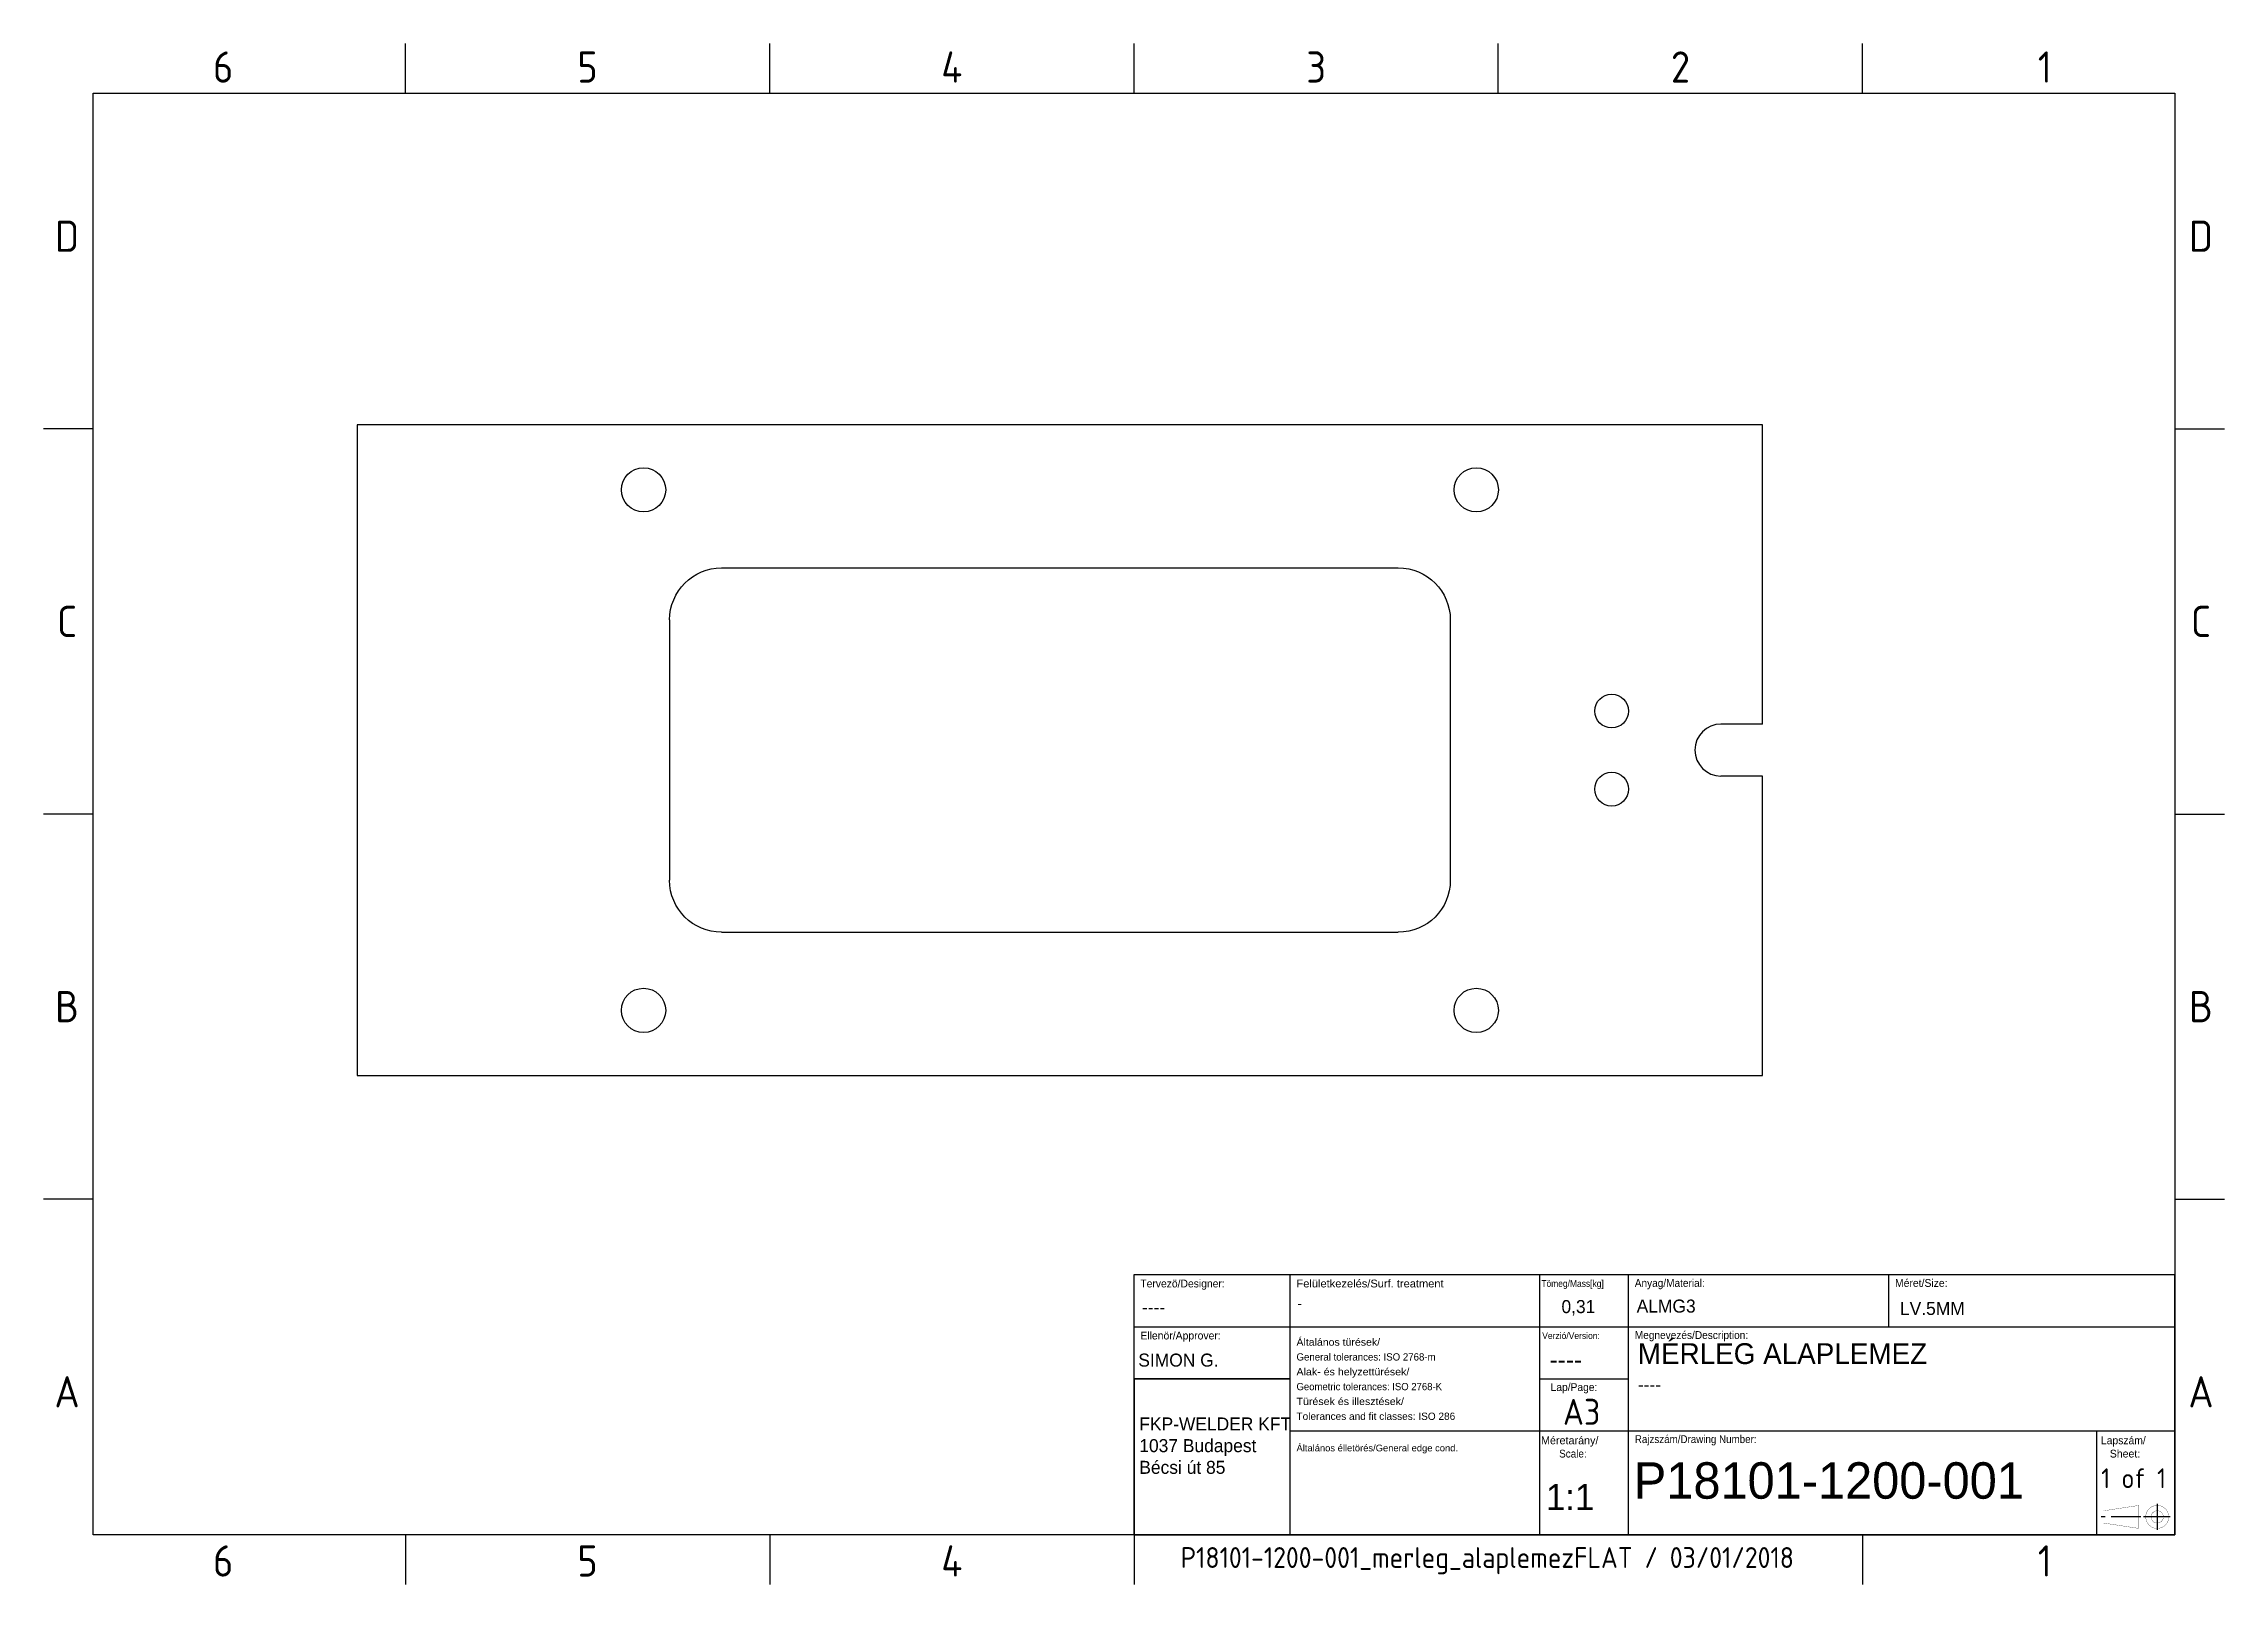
# Model space of a CAD drawing. Extents: x 0 to 420, y 0 to 296.
import ezdxf

# ---------------------------------------------------------------- set-up
doc = ezdxf.new("R2010")
doc.units = 0
doc.header["$LTSCALE"] = 12.7
doc.header["$MEASUREMENT"] = 0
doc.linetypes.add('CENTER', pattern=[0.72, 0.45, -0.09, 0.09, -0.09])
doc.layers.get('0').update_dxf_attribs({"linetype": 'CONTINUOUS'})
for name, color, linetype in [('ANNOTATION_TEXT', 7, 'CONTINUOUS'), ('BORDER_FRAME', 7, 'CONTINUOUS'), ('BORDER_ZONES', 7, 'CONTINUOUS'), ('TITLE_BLOCK', 7, 'CONTINUOUS'), ('VISIBLE', 7, 'CONTINUOUS')]:
    doc.layers.add(name, color=color, linetype=linetype)
doc.styles.add('ONSHAPE-STANDARD', font='ISOCP.SHX')
doc.styles.add('ONSHAPE-STANDARD-NOTESTYLE', font='ARIsoP1.shx', dxfattribs={"height": 2.5})

msp = doc.modelspace()

# ---------------------------------------------------------------- linework, layer by layer
at = {"color": 250, "linetype": 'CONTINUOUS'}
for p, q in [((210, 10), (210, 60)), ((210, 60), (410, 60)), ((240, 10), (240, 60)), ((288, 10), (288, 60)), ((305, 10), (305, 60)), ((355, 50), (355, 60)), ((410, 10), (410, 60)), ((210, 50), (410, 50)), ((210, 40), (240, 40)), ((240, 40), (210, 40)), ((210, 40), (210, 10)), ((240, 10), (240, 40)), ((288, 40), (305, 40)), ((240, 30), (410, 30)), ((395, 10), (395, 30)), ((210, 10), (410, 10)), ((210, 10), (240, 10))]:
    msp.add_line(p, q, dxfattribs=at)
at = {"color": 250, "linetype": 'CENTER'}
for p, q in [((403.44, 13.46), (395.84, 13.46)), ((409.1, 13.46), (403.97, 13.46)), ((406.6, 15.96), (406.6, 10.96))]:
    msp.add_line(p, q, dxfattribs=at)
at = {"color": 7, "linetype": 'CONTINUOUS', "const_width": 0.0488, "flags": 128}
for points in [[(403.08, 15.67), (396.31, 14.64)], [(396.31, 14.64), (396.31, 12.28)], [(403.08, 11.25), (403.08, 15.67)], [(396.31, 12.28), (403.08, 11.25)]]:
    msp.add_lwpolyline(points, dxfattribs=at)
at = {"color": 7, "linetype": 'CONTINUOUS', "const_width": 0.0488}
for points in [[(408.81, 13.46, 0.414214), (406.6, 15.67, 2.414214), (408.81, 13.46)], [(407.78, 13.46, 0.414214), (406.6, 14.64, 2.414214), (407.78, 13.46)]]:
    msp.add_lwpolyline(points, format="xyb", close=True, dxfattribs=at)
at = {"layer": 'BORDER_FRAME'}
for p, q in [((10, 10), (10, 287)), ((10, 287), (410, 287)), ((410, 287), (410, 10)), ((410, 10), (10, 10))]:
    msp.add_line(p, q, dxfattribs=at)
at = {"layer": 'BORDER_ZONES'}
for p, q in [((70, 287), (70, 296.5)), ((140, 287), (140, 296.5)), ((210, 287), (210, 296.5)), ((280, 287), (280, 296.5)), ((350, 287), (350, 296.5)), ((10, 222.5), (0.5, 222.5)), ((410, 222.5), (419.5, 222.5)), ((10, 148.5), (0.5, 148.5)), ((410, 148.5), (419.5, 148.5)), ((10, 74.5), (0.5, 74.5)), ((410, 74.5), (419.5, 74.5)), ((70, 10), (70, 0.5)), ((140, 10), (140, 0.5)), ((210, 10), (210, 0.5)), ((350, 10), (350, 0.5))]:
    msp.add_line(p, q, dxfattribs=at)
at = {"layer": 'VISIBLE'}
for p, q in [((60.77, 223.28), (60.77, 98.28)), ((330.77, 223.28), (60.77, 223.28)), ((330.77, 165.78), (330.77, 223.28)), ((130.77, 195.78), (260.77, 195.78)), ((120.77, 185.78), (120.77, 135.78)), ((270.77, 185.78), (270.77, 135.78)), ((330.77, 165.78), (322.77, 165.78)), ((330.77, 155.78), (322.77, 155.78)), ((330.77, 98.28), (330.77, 155.78)), ((130.77, 125.78), (260.77, 125.78)), ((60.77, 98.28), (330.77, 98.28))]:
    msp.add_line(p, q, dxfattribs=at)
for centre, radius in [((115.77, 210.78), 4.25), ((275.77, 210.78), 4.25), ((301.77, 168.28), 3.25), ((301.77, 153.28), 3.25), ((115.77, 110.78), 4.25), ((275.77, 110.78), 4.25)]:
    msp.add_circle(centre, radius, dxfattribs=at)
at = {"layer": 'VISIBLE', "extrusion": (0, 0, -1)}
for centre, start, end in [((-130.77, 185.78), 0, 90), ((-260.77, 185.78), 90, 180), ((-130.77, 135.78), 270, 0), ((-260.77, 135.78), 180, 270)]:
    msp.add_arc(centre, 10, start, end, dxfattribs=at)
at = {"layer": 'VISIBLE'}
msp.add_arc((322.77, 160.78), 5, 90, 270, dxfattribs=at)

# ---------------------------------------------------------------- texts
at = {"color": 7, "linetype": 'CONTINUOUS', "style": 'ONSHAPE-STANDARD-NOTESTYLE', "oblique": 0}
for s, height, width, p in [('Tervezö/Designer:', 1.5, 0.989, (211.22, 57.55)), ('Felületkezelés/Surf. treatment', 1.5, 1.061, (241.22, 57.55)), ('Tömeg/Mass[kg]', 1.3, 0.934, (288.26, 57.65)), ('Anyag/Material:', 1.5, 0.964, (306.22, 57.65)), ('Méret/Size:', 1.5, 0.995, (356.22, 57.65)), ('Ellenör/Approver: ', 1.5, 0.997, (211.22, 47.55)), ('Általános türések/', 1.4, 1.079, (241.22, 46.35)), ('Verzió/Version:', 1.25, 0.978, (288.43, 47.65)), ('Megnevezés/Description:', 1.5, 0.967, (306.22, 47.65)), ('Alak- és helyzettürések/', 1.4, 1.091, (241.22, 40.65)), ('General tolerances: ISO 2768-m', 1.4, 0.992, (241.22, 43.5)), ('Geometric tolerances: ISO 2768-K', 1.4, 0.977, (241.22, 37.8)), ('Lap/Page:', 1.5, 0.981, (290.05, 37.65)), ('Türések és illesztések/', 1.4, 1.09, (241.22, 34.95)), ('Tolerances and fit classes: ISO 286', 1.4, 1.032, (241.22, 32.1)), ('Általános élletörés/General edge cond.', 1.3, 1.036, (241.22, 26.05)), ('Méretarány/', 1.5, 1.031, (288.2, 27.42)), ('Scale:', 1.5, 0.95, (291.68, 24.87)), ('Rajzszám/Drawing Number:', 1.5, 0.937, (306.22, 27.65)), ('Lapszám/', 1.5, 0.989, (395.79, 27.42)), ('Sheet:', 1.5, 1.008, (397.48, 24.87))]:
    msp.add_text(s, height=height, dxfattribs=dict(at, width=width)).set_placement(p)
at = {"style": 'ONSHAPE-STANDARD'}
msp.add_text('A3', height=4.98, dxfattribs=at).set_placement((292.42, 31.16))
at = {"layer": 'ANNOTATION_TEXT', "style": 'ONSHAPE-STANDARD-NOTESTYLE'}
for s, insert, char_height, width, attachment_point in [('\\fARIsoP1.shx|b0|i0|c0|p0;0,31}', (292.13, 55.12), 2.5, 7.0156, 1), ('\\fARIsoP1.shx|b0|i0|c0|p0;ALMG3}', (306.58, 53.95), 2.5, 47.1102, 4), ('\\fARIsoP1.shx|b0|i0|c0|p0;LV.5MM}', (357.17, 53.49), 2.5, 51.6397, 4), ('\\fARIsoP1.shx|b0|i0|c0|p0;----}', (211.54, 53.76), 2.5, 27.4449, 4), ('\\fARIsoP1.shx|b0|i0|c0|p0;\\H2;-}', (241.41, 54.51), 2, 45.9796, 4), ('\\fARIsoP1.shx|b0|i0|c0|p0;\\H4;MÉRLEG ALAPLEMEZ{\\H0.625x;\\P----}}', (306.8, 46.83), 4, 102.6654, 1), ('\\fARIsoP1.shx|b0|i0|c0|p0;SIMON G.}', (210.83, 43.57), 2.5, 28.3152, 4), ('\\fARIsoP1.shx|b0|i0|c0|p0;\\H3.5;----}', (289.85, 43.67), 3.5, 13.4734, 4), ('FKP-WELDER KFT\\P1037 Budapest\\PBécsi út 85}', (211.02, 32.57), 2.5, 27.9786, 1), ('\\fARIsoP1.shx|b0|i0|c0|p0;\\H7;P18101-1200-001}', (306.03, 20.41), 7, 88.611, 4), ('\\fARIsoP1.shx|b0|i0|c0|p0;\\H5;1:1}', (289.14, 17.29), 5, 14.2126, 4)]:
    msp.add_mtext(s, dxfattribs=dict(at, insert=insert, char_height=char_height, width=width, attachment_point=attachment_point))
at = {"layer": 'BORDER_ZONES', "char_height": 6, "attachment_point": 5, "style": 'ONSHAPE-STANDARD'}
for s, insert in [('6', (35, 292)), ('5', (105, 292)), ('4', (175, 292)), ('3', (245, 292)), ('2', (315, 292)), ('1', (385, 292)), ('D', (5, 259.5)), ('D', (415, 259.5)), ('C', (5, 185.5)), ('C', (415, 185.5)), ('B', (5, 111.5)), ('B', (415, 111.5)), ('A', (5, 37.5)), ('A', (415, 37.5)), ('6', (35, 5)), ('5', (105, 5)), ('4', (175, 5)), ('1', (385, 5))]:
    msp.add_mtext(s, dxfattribs=dict(at, insert=insert))
at = {"layer": 'TITLE_BLOCK', "color": 7, "attachment_point": 8, "style": 'ONSHAPE-STANDARD'}
for s, insert, char_height, width in [('1 of 1}', (402.06, 18.99), 3.81, 41.91), ('{P18101-1200-001_merleg_alaplemezFLAT / 03/01/2018}', (277.88, 2.45), 4, 160.5246)]:
    msp.add_mtext(s, dxfattribs=dict(at, insert=insert, char_height=char_height, width=width))

doc.saveas('drawing.dxf')
